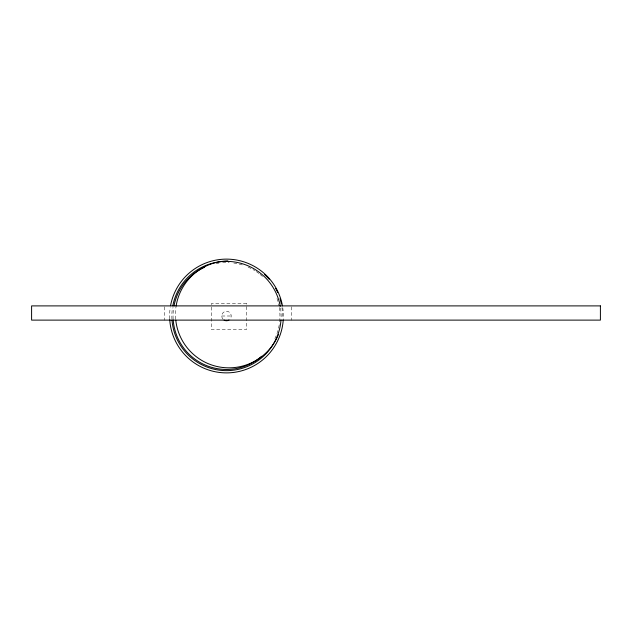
<?xml version="1.0" encoding="UTF-8"?>
<svg xmlns="http://www.w3.org/2000/svg" width="632" height="632" viewBox="0 0 632 632"><rect width="100%" height="100%" fill="white"/><g stroke="black" fill="none" stroke-linecap="round" stroke-linejoin="round"><path stroke-width="0.47" stroke-dasharray="3.16 2.37" d="M221.753 316L231.233 316M291.581 306.844L291.581 320.116M164.612 306.844L164.612 320.116M223.136 319.35A4.74 4.74 0 0 1 223.136 312.65A4.74 4.74 0 0 1 229.843 312.65A4.74 4.74 0 0 1 229.843 319.35M279.273 307.507A53.459 53.459 0 0 1 279.312 324.232M279.162 325.156A53.459 53.459 0 0 1 274.588 339.321M173.113 318.915A53.459 53.459 0 0 1 173.674 307.768M216.176 263.544A53.459 53.459 0 0 1 218.917 263.078M222.638 262.683A53.459 53.459 0 0 1 229.179 262.612M233.8 263.046A53.459 53.459 0 0 1 242.901 265.124M248.115 267.107A53.459 53.459 0 0 1 254.728 270.607M256.284 271.618A53.459 53.459 0 0 1 259.294 273.79M260.029 274.375A53.459 53.459 0 0 1 262.865 276.824M276.998 298.478A53.459 53.459 0 0 1 278.941 305.683M175.672 319.168A53.459 53.459 0 0 1 175.965 307.073M281.959 307.737A53.459 53.459 0 0 1 282.251 317.991M171.944 319.16A54.644 54.644 0 0 1 172.473 307.752M280.561 308.108A54.644 54.644 0 0 1 280.948 320.487M169.676 318.757A56.88 56.88 0 0 1 170.237 307.602M282.765 307.721A56.88 56.88 0 0 1 283.302 318.852M246.543 303.455L211.459 303.455L211.459 329.58L246.543 329.58L246.543 303.455"/><path stroke-width="0.95" d="M228.863 320.108A4.74 4.74 0 0 1 224.123 320.108M261.656 356.266A53.459 53.459 0 0 1 173.176 319.855M173.99 305.92A53.459 53.459 0 0 1 204.626 267.218M278.538 334.281A53.459 53.459 0 0 1 273.814 343.405M273.3 344.179A53.459 53.459 0 0 1 175.767 320.1M176.099 306.149A53.459 53.459 0 0 1 227.875 260.937M264.603 274.58A53.459 53.459 0 0 1 269.185 279.218M275.623 288.374A53.459 53.459 0 0 1 277.701 292.513M280.008 298.644A53.459 53.459 0 0 1 281.374 304.063M280.948 320.487A54.644 54.644 0 0 1 226.303 370.644A54.644 54.644 0 0 1 172.007 320.116M172.797 305.872A54.644 54.644 0 0 1 280.252 306.243M283.247 319.784A56.88 56.88 0 0 1 226.438 372.88A56.88 56.88 0 0 1 169.732 319.681M170.537 305.777A56.88 56.88 0 0 1 282.465 305.888M600.4 305.896L31.6 305.896L31.6 320.116L600.4 320.116L600.4 305.896"/></g></svg>
